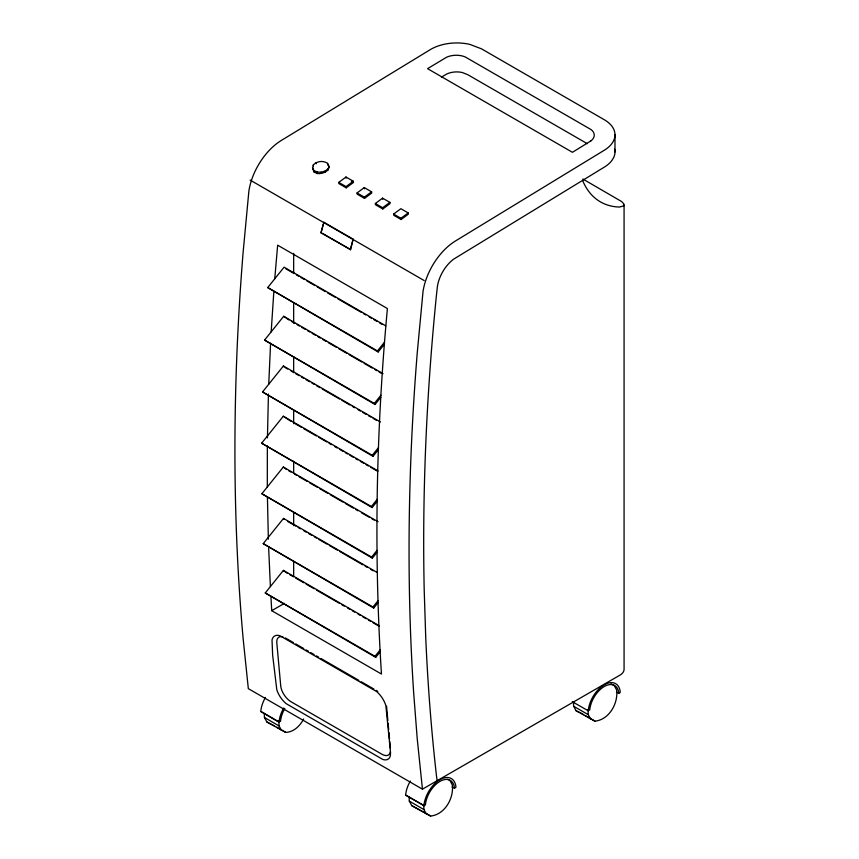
<?xml version="1.0" encoding="UTF-8"?>
<svg xmlns="http://www.w3.org/2000/svg" width="859" height="859" viewBox="0 0 859 859"><rect width="100%" height="100%" fill="white"/><g stroke="black" fill="none" stroke-linecap="round" stroke-linejoin="round"><path stroke-width="1.29" d="M614.99 151.946L614.99 134.809M267.353 445.95L267.31 486.967M267.439 437.918L268.438 394.077M268.749 384.231L270.585 343.224M271.176 331.864L273.849 291.394M274.74 278.821L277.65 245.18L387.398 308.542C376.167 429.983 373.644 552.305 381.46 674.047L271.712 610.685L270.918 596.264M350.612 249.636L353.146 239.178L323.875 222.277L320.987 232.81L350.612 249.636L322.469 233.38M350.247 249.711L353.146 239.178M312.612 169.116L313.277 164.96C316.831 161.084 323.209 160.279 327.526 163.328L329.051 167.215L328.181 169.846C325.271 172.659 321.245 174.044 317.196 173.518L313.997 171.929L312.73 168.611M323.252 224.349L320.987 232.81M582.853 179.026L621.658 201.564L623.795 203.862L623.795 205.827L619.575 207.051A110.875 64.017 -60 0 1 582.595 180.379M328.181 169.846L328.879 165.884M323.585 223.125L323.875 222.277M303.656 718.983C300.145 725.748 293.799 732.126 285.789 732.416L266.902 722.011L264.443 717.49L264.25 713.421M384.338 344.319L378.185 351.965L267.718 287.572L284.104 267.17L385.766 325.862M380.816 397.309L375.039 404.492L264.561 340.089L283.685 316.295L383.039 373.654M378.432 449.622L373.01 456.354L262.532 391.951L283.416 365.977L380.451 422.005M377.187 501.28L372.119 507.583L261.641 443.18L283.298 416.239L378.024 470.925M377.08 552.251L372.344 558.135L261.866 493.742L283.33 467.038L378.057 521.724M378.185 351.965L377.455 350.934L384.488 342.183M375.039 404.492L374.309 403.451L380.924 395.226M378.1 602.567L373.697 608.054L263.219 543.65L283.513 518.407L377.08 572.427M373.01 456.354L372.28 455.313L378.497 447.593M380.236 651.756L375.737 657.36L265.259 592.957L283.406 570.376L379.291 625.739M372.119 507.583L371.389 506.542L377.208 499.294M372.344 558.135L371.614 557.094L377.058 550.329M373.697 608.054L372.967 607.012L378.046 600.688M375.737 657.36L374.996 656.319L380.14 649.919M312.44 167.773L313.793 170.329C318.109 173.389 324.487 172.573 328.031 168.697M346.22 187.842L353.468 182.462L353.307 181.249L345.994 177.029L338.747 182.387L338.908 183.622L346.22 187.842L346.059 186.607L338.747 182.387M364.517 198.408L371.754 193.028L371.593 191.815L364.28 187.584L357.033 192.942L357.194 194.177L364.517 198.408L364.356 197.173L357.033 192.942M382.803 208.962L390.05 203.583L389.889 202.37L382.566 198.15L375.329 203.508L375.49 204.743L382.803 208.962L382.642 207.728L375.329 203.508M401.099 219.528L408.336 214.149L408.175 212.935L400.863 208.705L393.615 214.063L393.776 215.298L401.099 219.528L400.938 218.293L393.615 214.063M346.059 186.607L353.307 181.249M364.356 197.173L371.593 191.815M382.642 207.728L389.889 202.37M400.938 218.293L408.175 212.935M441.44 77.106L446.841 73.971A15.526 9.213 -1.4 0 1 462.239 72.51L467.79 74.69L587.341 143.721M271.712 610.685L284.415 603.351M265.442 697.444A22.764 13.143 -60 0 0 260.782 711.316L279.175 722.118M260.792 711.617L279.078 722.172L280.539 721.206A20.68 11.94 -60 0 1 284.769 708.611M410.301 781.078A22.764 13.143 -60 0 0 405.652 794.951L424.035 805.753M422.456 789.174L417.216 738.654L413.651 692.633A2418.761 1396.476 -60 0 1 417.216 353.21L423.015 291.588A48.018 27.724 -60 0 1 455.42 241.003L604.371 150.196A36.271 21.518 -1.4 0 0 604.36 119.766L481.523 48.845L469.766 44.367A36.271 21.518 -1.4 0 0 430.241 49.661L281.29 140.468A48.018 27.724 -60 0 0 248.885 191.052L243.086 252.675A2418.761 1396.476 -60 0 0 243.086 638.119L248.326 688.639L422.456 789.174L619.876 675.195A14.335 8.279 0 0 0 624.074 669.344L624.074 204.904M423.949 805.806L425.409 804.969A20.68 11.94 -60 0 1 439.604 781.583A20.68 11.94 -60 0 1 454.39 787.327L454.411 788.218L455.871 787.381L455.85 786.221A22.764 13.143 -60 0 0 439.572 779.897A22.764 13.143 -60 0 0 423.938 805.506L405.652 795.251M618.748 693.342L620.209 692.494L620.187 691.345A22.764 13.143 -60 0 0 603.909 685.02A22.764 13.143 -60 0 0 588.275 710.629L589.746 709.964A20.68 11.94 -60 0 1 603.941 686.706A20.68 11.94 -60 0 1 618.727 692.451L618.748 693.342L616.461 692.021M573.447 702.179L573.64 706.248L576.11 710.769L594.986 721.173C609.181 719.702 618.373 703.317 616.633 689.96L614.164 685.439L610.985 683.968M409.109 797.055L409.303 801.125L411.772 805.645L430.649 816.05C444.844 814.579 454.024 798.204 452.296 784.847L449.826 780.316L447.7 779.338M576.11 710.769L579.299 712.229M266.902 722.011L274.526 725.919M411.772 805.645L430.649 816.05M351.374 181.26L353.468 182.462M250.087 180.046L424.217 280.582M285.993 268.878L294.079 273.549M296.387 274.88L298.696 276.222M301.015 277.554L304.473 279.551M306.792 280.882L314.877 285.553M317.186 286.885L325.271 291.555M327.58 292.898L335.665 297.558M337.974 298.9L361.081 312.236M363.389 313.567L365.709 314.899M369.166 316.907L371.475 318.238M373.794 319.569L377.251 321.567M379.571 322.909L381.879 324.24M267.718 287.572L377.455 350.934M289.043 319.999L283.685 316.295M291.351 321.341L294.82 323.338M297.128 324.67L299.437 326.001M301.745 327.343L305.213 329.341M307.522 330.672L309.831 332.014M312.139 333.346L315.607 335.343M317.916 336.674L320.224 338.017M322.544 339.348L326.001 341.345M328.321 342.677L336.406 347.347M338.714 348.679L346.8 353.35M349.108 354.681L361.822 362.026M364.13 363.357L372.215 368.028M374.524 369.359L376.833 370.691M379.141 372.022L381.46 373.364M264.561 340.089L374.309 403.451M285.306 367.684L287.615 369.026M291.083 371.024L293.391 372.355M295.7 373.686L299.168 375.694M301.477 377.026L303.785 378.357M306.094 379.699L309.562 381.697M311.871 383.028L314.179 384.36M316.499 385.702L319.956 387.699M322.275 389.03L339.595 399.038M341.914 400.369L350 405.04M352.308 406.371L354.617 407.703M358.085 409.711L360.393 411.042M362.702 412.374L366.17 414.382M368.479 415.713L370.787 417.044M373.096 418.376L376.564 420.384M262.532 391.951L372.28 455.313M290.965 421.275L283.298 416.239M293.273 422.607L301.359 427.277M303.667 428.62L316.38 435.953M318.689 437.285L326.774 441.956M329.083 443.287L331.391 444.618M334.86 446.626L337.168 447.958M339.488 449.289L342.945 451.286M345.254 452.629L347.573 453.96M349.881 455.291L353.35 457.289M355.658 458.631L357.967 459.962M360.275 461.294L363.744 463.291M366.052 464.633L368.361 465.965M370.669 467.296L377.606 471.301M261.641 443.18L371.389 506.542M286.369 469.411L283.33 467.038M288.678 470.743L290.997 472.085M294.454 474.082L296.774 475.414M299.082 476.745L307.168 481.416M309.476 482.747L317.562 487.418M319.87 488.75L327.955 493.42M330.275 494.752L342.977 502.096M345.286 503.428L353.371 508.099M355.69 509.43L357.999 510.761M361.456 512.769L369.553 517.429M371.861 518.772L374.17 520.103M261.866 493.742L371.614 557.094M287.711 521.445L295.797 526.116M298.105 527.447L300.414 528.779M303.882 530.787L306.191 532.118M308.499 533.45L311.967 535.447M314.276 536.789L316.584 538.121M318.904 539.452L326.989 544.123M329.298 545.454L337.383 550.125M339.692 551.457L362.799 564.793M365.107 566.135L367.416 567.466M370.884 569.463L373.193 570.795M572.277 701.685L588.383 710.876M573.64 706.248L588.275 714.688L590.745 719.219M580.351 712.723L583.733 714.667M585.988 715.966L594.986 721.173M263.219 543.65L372.967 607.012M285.285 572.083L287.604 573.415M289.913 574.757L293.381 576.754M295.689 578.086L303.775 582.756M306.083 584.088L314.169 588.759M316.477 590.09L339.584 603.437M341.893 604.768L344.201 606.1M347.67 608.097L349.978 609.439M352.297 610.77L354.606 612.102M358.063 614.099L360.383 615.441M362.691 616.773L366.159 618.77M368.468 620.112L370.777 621.444M373.085 622.775L378.862 626.114M265.259 592.957L374.996 656.319M285.392 637.958L293.424 642.596M295.721 643.928L303.764 648.566M306.051 649.887L308.349 651.219M310.647 652.539L314.093 654.526M316.391 655.857L318.689 657.178M320.976 658.509L358.869 680.382M361.167 681.702L373.794 688.993M452.124 786.898L454.411 788.218M264.443 717.49L279.068 725.941L281.537 730.461M409.303 801.125L423.938 809.575L426.397 814.096M276.781 727.219L285.789 732.416M283.416 365.977L284.146 367.018M283.513 518.407L284.243 519.448M283.406 570.376L284.136 571.418M329.051 167.215L327.526 163.328M382.566 198.15L382.727 199.363M364.28 187.584L364.441 188.797M345.994 177.029L346.145 178.243M325.217 171.005L325.357 172.101M321.169 172.197L321.33 173.464M316.101 162.652L316.252 163.758M316.992 171.95L317.196 173.518M313.277 164.96L313.428 166.098M313.793 170.329L313.997 171.929M437.091 780.724L436.436 775.527A2418.761 1396.476 -60 0 1 425.731 637.496L424.196 589.746A2398.06 1384.525 -60 0 1 436.329 296.269L437.403 286.466A27.305 15.763 -60 0 1 453.659 259.15L604.371 167.097A36.282 21.529 -1.4 0 0 612.231 159.999L613.755 157.369A36.271 20.938 0 0 0 614.679 149.208M386.561 706.216L387.871 720.583M388.107 723.203L388.697 729.731M388.934 732.34L389.535 738.869M389.771 741.489L390.362 748.017M270.392 586.557L268.609 547.033M588.028 709.566L588.275 714.688M423.691 804.443L423.938 809.575M278.831 720.808L279.068 725.941M268.362 539.205L267.417 496.824M279.078 722.172L279.078 721.871A22.764 13.143 -60 0 1 283.728 707.999M293.66 253.373L293.66 273.484M293.66 302.991L293.66 323.102M293.66 356.625L293.66 372.72M293.66 410.269L293.66 423.68M293.66 461.229L293.66 473.298M293.66 512.189L293.66 525.601M293.66 561.807L293.66 576.561M282.955 636.884A13.465 6.969 55.3 0 0 276.813 642.854L280.732 685.965A13.465 6.969 55.3 0 0 291.201 701.857L381.901 754.223A13.465 6.969 55.3 0 0 390.405 751.829M376.092 690.325A13.465 6.969 55.3 0 1 377.756 691.441M390.512 752.452L390.416 755.372A16.804 8.579 54.8 0 1 382.921 759.517L286.133 703.639A16.804 8.579 54.8 0 1 276.813 689.788L272.647 655.181L272.024 639.966A17.019 8.944 55.9 0 1 279.809 635.671L376.65 691.581A17.019 8.944 55.9 0 1 385.874 705.701L390.512 752.452M591.046 140.801L572.438 152.301L427.567 68.666L446.433 57.317A15.526 9.213 -1.4 0 1 465.342 57.005L591.046 129.58A15.526 9.213 -1.4 0 1 591.046 140.801"/></g></svg>
